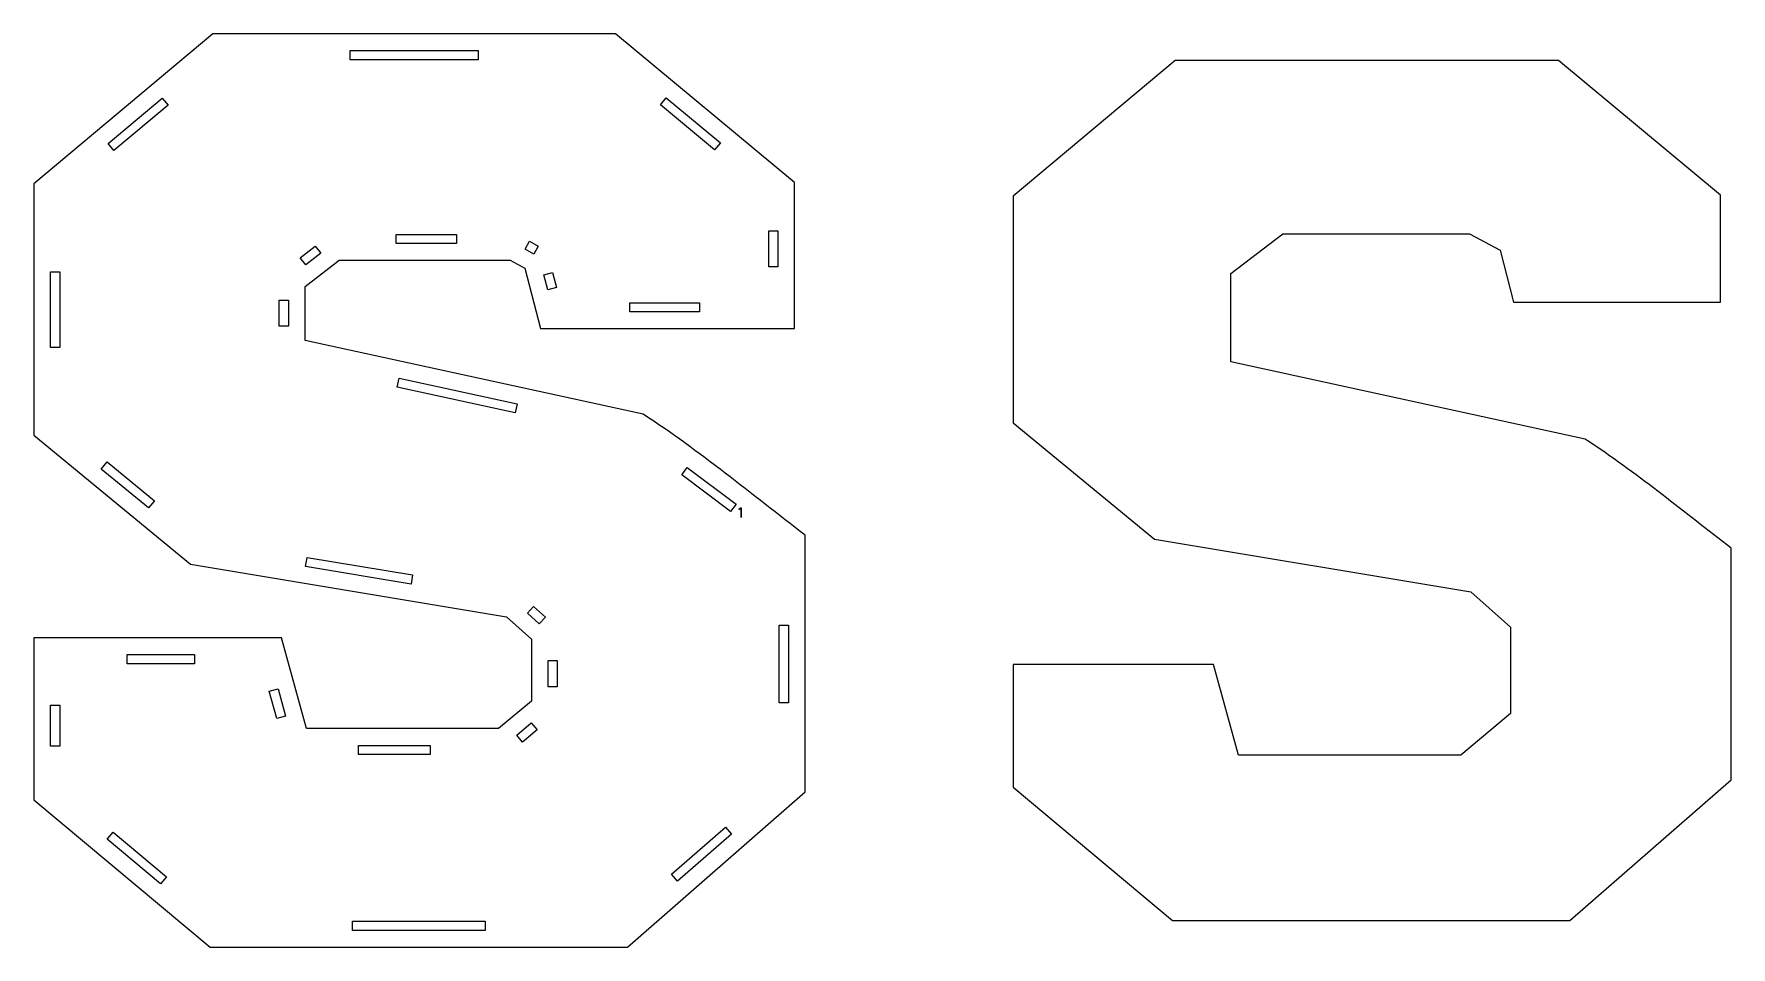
# Model space of a CAD drawing. Header units: centimetres. Extents: x -250 to 250, y -508 to 508.
# Drawn here: x 86.1 to 141.8, y -36.4 to -6.4 of the extents above; entities that cross this region are included whole.
import ezdxf

# ---------------------------------------------------------------- set-up
doc = ezdxf.new("R2010")
doc.units = ezdxf.units.CM
doc.header["$MEASUREMENT"] = 0
doc.layers.add('Capa 1', color=7, linetype='Continuous')

msp = doc.modelspace()

# ---------------------------------------------------------------- linework, layer by layer
at = {"layer": 'Capa 1', "color": 240, "lineweight": 9}
for points, knots in [([(111.4127, -22.82852), (111.4127, -22.82852), (111.4127, -31.2579), (111.4127, -31.2579), (111.4127, -31.2579), (105.57697, -36.35875), (105.57697, -36.35875), (105.57697, -36.35875), (91.87383, -36.35875), (91.87383, -36.35875), (91.87383, -36.35875), (86.08134, -31.51727), (86.08134, -31.51727), (86.08134, -31.51727), (86.08134, -26.20027), (86.08134, -26.20027), (86.08134, -26.20027), (94.20812, -26.20027), (94.20812, -26.20027), (94.20812, -26.20027), (95.02944, -29.18298), (95.02944, -29.18298), (95.02944, -29.18298), (101.34067, -29.18298), (101.34067, -29.18298), (101.34067, -29.18298), (102.42136, -28.2752), (102.42136, -28.2752), (102.42136, -28.2752), (102.42136, -26.2435), (102.42136, -26.2435), (102.42136, -26.2435), (101.60004, -25.50863), (101.60004, -25.50863), (101.60004, -25.50863), (91.22542, -23.77953), (91.22542, -23.77953), (91.22542, -23.77953), (86.08134, -19.54323), (86.08134, -19.54323), (86.08134, -19.54323), (86.08134, -11.28676), (86.08134, -11.28676), (86.08134, -11.28676), (91.96029, -6.35881), (91.96029, -6.35881), (91.96029, -6.35881), (105.18793, -6.35881), (105.18793, -6.35881), (105.18793, -6.35881), (111.06688, -11.24353), (111.06688, -11.24353), (111.06688, -11.24353), (111.06688, -16.04179), (111.06688, -16.04179), (111.06688, -16.04179), (102.72395, -16.04179), (102.72395, -16.04179), (102.72395, -16.04179), (102.20522, -14.05332), (102.20522, -14.05332), (102.20522, -14.05332), (101.72972, -13.79396), (101.72972, -13.79396), (101.72972, -13.79396), (96.11013, -13.79396), (96.11013, -13.79396), (96.11013, -13.79396), (94.98622, -14.65851), (94.98622, -14.65851), (94.98622, -14.65851), (94.98622, -16.43084), (94.98622, -16.43084), (94.98622, -16.43084), (106.0957, -18.85158), (106.0957, -18.85158), (107.94977, -20.06632), (109.65223, -21.47628), (111.4127, -22.82852)], [0, 0, 0, 0, 0.03846154, 0.03846154, 0.03846154, 0.07692308, 0.07692308, 0.07692308, 0.11538462, 0.11538462, 0.11538462, 0.15384615, 0.15384615, 0.15384615, 0.19230769, 0.19230769, 0.19230769, 0.23076923, 0.23076923, 0.23076923, 0.26923077, 0.26923077, 0.26923077, 0.30769231, 0.30769231, 0.30769231, 0.34615385, 0.34615385, 0.34615385, 0.38461538, 0.38461538, 0.38461538, 0.42307692, 0.42307692, 0.42307692, 0.46153846, 0.46153846, 0.46153846, 0.5, 0.5, 0.5, 0.53846154, 0.53846154, 0.53846154, 0.57692308, 0.57692308, 0.57692308, 0.61538462, 0.61538462, 0.61538462, 0.65384615, 0.65384615, 0.65384615, 0.69230769, 0.69230769, 0.69230769, 0.73076923, 0.73076923, 0.73076923, 0.76923077, 0.76923077, 0.76923077, 0.80769231, 0.80769231, 0.80769231, 0.84615385, 0.84615385, 0.84615385, 0.88461538, 0.88461538, 0.88461538, 0.92307692, 0.92307692, 0.92307692, 0.96153846, 0.96153846, 0.96153846, 1, 1, 1, 1]), ([(96.47306, -7.20734), (96.47306, -7.20734), (100.67724, -7.20734), (100.67724, -7.20734), (100.67724, -7.20734), (100.67724, -6.90734), (100.67724, -6.90734), (100.67724, -6.90734), (96.47306, -6.90734), (96.47306, -6.90734), (96.47306, -6.90734), (96.47306, -7.20734), (96.47306, -7.20734)], [0, 0, 0, 0, 0.25, 0.25, 0.25, 0.5, 0.5, 0.5, 0.75, 0.75, 0.75, 1, 1, 1, 1]), ([(88.70954, -10.19091), (88.70954, -10.19091), (90.48922, -8.69913), (90.48922, -8.69913), (90.48922, -8.69913), (90.2965, -8.46922), (90.2965, -8.46922), (90.2965, -8.46922), (88.51682, -9.961), (88.51682, -9.961), (88.51682, -9.961), (88.70954, -10.19091), (88.70954, -10.19091)], [0, 0, 0, 0, 0.25, 0.25, 0.25, 0.5, 0.5, 0.5, 0.75, 0.75, 0.75, 1, 1, 1, 1]), ([(106.66039, -8.68546), (106.66039, -8.68546), (108.43937, -10.16359), (108.43937, -10.16359), (108.43937, -10.16359), (108.63109, -9.93284), (108.63109, -9.93284), (108.63109, -9.93284), (106.85211, -8.45472), (106.85211, -8.45472), (106.85211, -8.45472), (106.66039, -8.68546), (106.66039, -8.68546)], [0, 0, 0, 0, 0.25, 0.25, 0.25, 0.5, 0.5, 0.5, 0.75, 0.75, 0.75, 1, 1, 1, 1]), ([(95.32308, -13.32886), (95.32308, -13.32886), (94.82462, -13.71228), (94.82462, -13.71228), (94.82462, -13.71228), (95.00753, -13.95007), (95.00753, -13.95007), (95.00753, -13.95007), (95.50599, -13.56664), (95.50599, -13.56664), (95.50599, -13.56664), (95.32308, -13.32886), (95.32308, -13.32886)], [0, 0, 0, 0, 0.25, 0.25, 0.25, 0.5, 0.5, 0.5, 0.75, 0.75, 0.75, 1, 1, 1, 1]), ([(99.96554, -12.94543), (99.96554, -12.94543), (97.98499, -12.94543), (97.98499, -12.94543), (97.98499, -12.94543), (97.98499, -13.24543), (97.98499, -13.24543), (97.98499, -13.24543), (99.96554, -13.24543), (99.96554, -13.24543), (99.96554, -13.24543), (99.96554, -12.94543), (99.96554, -12.94543)], [0, 0, 0, 0, 0.25, 0.25, 0.25, 0.5, 0.5, 0.5, 0.75, 0.75, 0.75, 1, 1, 1, 1]), ([(102.6465, -13.32747), (102.6465, -13.32747), (102.35935, -13.17085), (102.35935, -13.17085), (102.35935, -13.17085), (102.2157, -13.43422), (102.2157, -13.43422), (102.2157, -13.43422), (102.50285, -13.59084), (102.50285, -13.59084), (102.50285, -13.59084), (102.6465, -13.32747), (102.6465, -13.32747)], [0, 0, 0, 0, 0.25, 0.25, 0.25, 0.5, 0.5, 0.5, 0.75, 0.75, 0.75, 1, 1, 1, 1]), ([(110.21835, -12.82556), (110.21835, -12.82556), (110.21835, -14.00941), (110.21835, -14.00941), (110.21835, -14.00941), (110.51835, -14.00941), (110.51835, -14.00941), (110.51835, -14.00941), (110.51835, -12.82556), (110.51835, -12.82556), (110.51835, -12.82556), (110.21835, -12.82556), (110.21835, -12.82556)], [0, 0, 0, 0, 0.25, 0.25, 0.25, 0.5, 0.5, 0.5, 0.75, 0.75, 0.75, 1, 1, 1, 1]), ([(86.92987, -16.65609), (86.92987, -16.65609), (86.92987, -14.1694), (86.92987, -14.1694), (86.92987, -14.1694), (86.62987, -14.1694), (86.62987, -14.1694), (86.62987, -14.1694), (86.62987, -16.65609), (86.62987, -16.65609), (86.62987, -16.65609), (86.92987, -16.65609), (86.92987, -16.65609)], [0, 0, 0, 0, 0.25, 0.25, 0.25, 0.5, 0.5, 0.5, 0.75, 0.75, 0.75, 1, 1, 1, 1]), ([(103.24929, -14.69404), (103.24929, -14.69404), (103.11906, -14.19482), (103.11906, -14.19482), (103.11906, -14.19482), (102.82877, -14.27055), (102.82877, -14.27055), (102.82877, -14.27055), (102.959, -14.76977), (102.959, -14.76977), (102.959, -14.76977), (103.24929, -14.69404), (103.24929, -14.69404)], [0, 0, 0, 0, 0.25, 0.25, 0.25, 0.5, 0.5, 0.5, 0.75, 0.75, 0.75, 1, 1, 1, 1]), ([(94.13769, -15.10088), (94.13769, -15.10088), (94.13769, -15.96108), (94.13769, -15.96108), (94.13769, -15.96108), (94.43769, -15.96108), (94.43769, -15.96108), (94.43769, -15.96108), (94.43769, -15.10088), (94.43769, -15.10088), (94.43769, -15.10088), (94.13769, -15.10088), (94.13769, -15.10088)], [0, 0, 0, 0, 0.25, 0.25, 0.25, 0.5, 0.5, 0.5, 0.75, 0.75, 0.75, 1, 1, 1, 1]), ([(107.93874, -15.19326), (107.93874, -15.19326), (105.65913, -15.19326), (105.65913, -15.19326), (105.65913, -15.19326), (105.65913, -15.49326), (105.65913, -15.49326), (105.65913, -15.49326), (107.93874, -15.49326), (107.93874, -15.49326), (107.93874, -15.49326), (107.93874, -15.19326), (107.93874, -15.19326)], [0, 0, 0, 0, 0.25, 0.25, 0.25, 0.5, 0.5, 0.5, 0.75, 0.75, 0.75, 1, 1, 1, 1]), ([(98.01203, -17.9586), (98.01203, -17.9586), (101.88638, -18.80282), (101.88638, -18.80282), (101.88638, -18.80282), (101.95025, -18.50969), (101.95025, -18.50969), (101.95025, -18.50969), (98.0759, -17.66548), (98.0759, -17.66548), (98.0759, -17.66548), (98.01203, -17.9586), (98.01203, -17.9586)], [0, 0, 0, 0, 0.25, 0.25, 0.25, 0.5, 0.5, 0.5, 0.75, 0.75, 0.75, 1, 1, 1, 1]), ([(90.03614, -21.70089), (90.03614, -21.70089), (88.483, -20.42184), (88.483, -20.42184), (88.483, -20.42184), (88.29229, -20.65342), (88.29229, -20.65342), (88.29229, -20.65342), (89.84542, -21.93247), (89.84542, -21.93247), (89.84542, -21.93247), (90.03614, -21.70089), (90.03614, -21.70089)], [0, 0, 0, 0, 0.25, 0.25, 0.25, 0.5, 0.5, 0.5, 0.75, 0.75, 0.75, 1, 1, 1, 1]), ([(107.36187, -20.84654), (107.36187, -20.84654), (108.96302, -22.04605), (108.96302, -22.04605), (108.96302, -22.04605), (109.14289, -21.80595), (109.14289, -21.80595), (109.14289, -21.80595), (107.54174, -20.60644), (107.54174, -20.60644), (107.54174, -20.60644), (107.36187, -20.84654), (107.36187, -20.84654)], [0, 0, 0, 0, 0.25, 0.25, 0.25, 0.5, 0.5, 0.5, 0.75, 0.75, 0.75, 1, 1, 1, 1]), ([(98.518, -24.13473), (98.518, -24.13473), (95.05364, -23.55733), (95.05364, -23.55733), (95.05364, -23.55733), (95.00432, -23.85325), (95.00432, -23.85325), (95.00432, -23.85325), (98.46868, -24.43064), (98.46868, -24.43064), (98.46868, -24.43064), (98.518, -24.13473), (98.518, -24.13473)], [0, 0, 0, 0, 0.25, 0.25, 0.25, 0.5, 0.5, 0.5, 0.75, 0.75, 0.75, 1, 1, 1, 1]), ([(102.8806, -25.51581), (102.8806, -25.51581), (102.49132, -25.1675), (102.49132, -25.1675), (102.49132, -25.1675), (102.29128, -25.39107), (102.29128, -25.39107), (102.29128, -25.39107), (102.68056, -25.73938), (102.68056, -25.73938), (102.68056, -25.73938), (102.8806, -25.51581), (102.8806, -25.51581)], [0, 0, 0, 0, 0.25, 0.25, 0.25, 0.5, 0.5, 0.5, 0.75, 0.75, 0.75, 1, 1, 1, 1]), ([(110.56417, -25.78791), (110.56417, -25.78791), (110.56417, -28.33025), (110.56417, -28.33025), (110.56417, -28.33025), (110.86417, -28.33025), (110.86417, -28.33025), (110.86417, -28.33025), (110.86417, -25.78791), (110.86417, -25.78791), (110.86417, -25.78791), (110.56417, -25.78791), (110.56417, -25.78791)], [0, 0, 0, 0, 0.25, 0.25, 0.25, 0.5, 0.5, 0.5, 0.75, 0.75, 0.75, 1, 1, 1, 1]), ([(89.14047, -27.0488), (89.14047, -27.0488), (91.35106, -27.0488), (91.35106, -27.0488), (91.35106, -27.0488), (91.35106, -26.7488), (91.35106, -26.7488), (91.35106, -26.7488), (89.14047, -26.7488), (89.14047, -26.7488), (89.14047, -26.7488), (89.14047, -27.0488), (89.14047, -27.0488)], [0, 0, 0, 0, 0.25, 0.25, 0.25, 0.5, 0.5, 0.5, 0.75, 0.75, 0.75, 1, 1, 1, 1]), ([(103.26989, -27.80963), (103.26989, -27.80963), (103.26989, -26.94866), (103.26989, -26.94866), (103.26989, -26.94866), (102.96989, -26.94866), (102.96989, -26.94866), (102.96989, -26.94866), (102.96989, -27.80963), (102.96989, -27.80963), (102.96989, -27.80963), (103.26989, -27.80963), (103.26989, -27.80963)], [0, 0, 0, 0, 0.25, 0.25, 0.25, 0.5, 0.5, 0.5, 0.75, 0.75, 0.75, 1, 1, 1, 1]), ([(93.80984, -27.95008), (93.80984, -27.95008), (94.05802, -28.85137), (94.05802, -28.85137), (94.05802, -28.85137), (94.34725, -28.77173), (94.34725, -28.77173), (94.34725, -28.77173), (94.09907, -27.87044), (94.09907, -27.87044), (94.09907, -27.87044), (93.80984, -27.95008), (93.80984, -27.95008)], [0, 0, 0, 0, 0.25, 0.25, 0.25, 0.5, 0.5, 0.5, 0.75, 0.75, 0.75, 1, 1, 1, 1]), ([(86.92987, -29.76333), (86.92987, -29.76333), (86.92987, -28.40607), (86.92987, -28.40607), (86.92987, -28.40607), (86.62987, -28.40607), (86.62987, -28.40607), (86.62987, -28.40607), (86.62987, -29.76333), (86.62987, -29.76333), (86.62987, -29.76333), (86.92987, -29.76333), (86.92987, -29.76333)], [0, 0, 0, 0, 0.25, 0.25, 0.25, 0.5, 0.5, 0.5, 0.75, 0.75, 0.75, 1, 1, 1, 1]), ([(102.13117, -29.62712), (102.13117, -29.62712), (102.61259, -29.22274), (102.61259, -29.22274), (102.61259, -29.22274), (102.41963, -28.99302), (102.41963, -28.99302), (102.41963, -28.99302), (101.93822, -29.39741), (101.93822, -29.39741), (101.93822, -29.39741), (102.13117, -29.62712), (102.13117, -29.62712)], [0, 0, 0, 0, 0.25, 0.25, 0.25, 0.5, 0.5, 0.5, 0.75, 0.75, 0.75, 1, 1, 1, 1]), ([(96.74092, -30.03151), (96.74092, -30.03151), (99.09886, -30.03151), (99.09886, -30.03151), (99.09886, -30.03151), (99.09886, -29.73151), (99.09886, -29.73151), (99.09886, -29.73151), (96.74092, -29.73151), (96.74092, -29.73151), (96.74092, -29.73151), (96.74092, -30.03151), (96.74092, -30.03151)], [0, 0, 0, 0, 0.25, 0.25, 0.25, 0.5, 0.5, 0.5, 0.75, 0.75, 0.75, 1, 1, 1, 1]), ([(90.43112, -34.04701), (90.43112, -34.04701), (88.68049, -32.58381), (88.68049, -32.58381), (88.68049, -32.58381), (88.4881, -32.81399), (88.4881, -32.81399), (88.4881, -32.81399), (90.23872, -34.2772), (90.23872, -34.2772), (90.23872, -34.2772), (90.43112, -34.04701), (90.43112, -34.04701)], [0, 0, 0, 0, 0.25, 0.25, 0.25, 0.5, 0.5, 0.5, 0.75, 0.75, 0.75, 1, 1, 1, 1]), ([(108.79558, -32.41847), (108.79558, -32.41847), (107.02699, -33.96435), (107.02699, -33.96435), (107.02699, -33.96435), (107.22442, -34.19022), (107.22442, -34.19022), (107.22442, -34.19022), (108.99301, -32.64435), (108.99301, -32.64435), (108.99301, -32.64435), (108.79558, -32.41847), (108.79558, -32.41847)], [0, 0, 0, 0, 0.25, 0.25, 0.25, 0.5, 0.5, 0.5, 0.75, 0.75, 0.75, 1, 1, 1, 1]), ([(100.89951, -35.51022), (100.89951, -35.51022), (96.54063, -35.51022), (96.54063, -35.51022), (96.54063, -35.51022), (96.54063, -35.81022), (96.54063, -35.81022), (96.54063, -35.81022), (100.89951, -35.81022), (100.89951, -35.81022), (100.89951, -35.81022), (100.89951, -35.51022), (100.89951, -35.51022)], [0, 0, 0, 0, 0.25, 0.25, 0.25, 0.5, 0.5, 0.5, 0.75, 0.75, 0.75, 1, 1, 1, 1])]:
    msp.add_open_spline(points, degree=3, knots=knots, dxfattribs=at)
at = {"layer": 'Capa 1', "color": 114, "lineweight": 9}
for points, knots in [([(125.65315, -30.05577), (125.65315, -30.05577), (132.94726, -30.05577), (132.94726, -30.05577), (132.94726, -30.05577), (134.58281, -28.68191), (134.58281, -28.68191), (134.58281, -28.68191), (134.58281, -25.85326), (134.58281, -25.85326), (134.58281, -25.85326), (133.28197, -24.68935), (133.28197, -24.68935), (133.28197, -24.68935), (122.88833, -22.95707), (122.88833, -22.95707), (122.88833, -22.95707), (118.24279, -19.13134), (118.24279, -19.13134), (118.24279, -19.13134), (118.24279, -11.69401), (118.24279, -11.69401), (118.24279, -11.69401), (123.56637, -7.2316), (123.56637, -7.2316), (123.56637, -7.2316), (136.16131, -7.2316), (136.16131, -7.2316), (136.16131, -7.2316), (141.48275, -11.6531), (141.48275, -11.6531), (141.48275, -11.6531), (141.48275, -15.169), (141.48275, -15.169), (141.48275, -15.169), (134.68692, -15.169), (134.68692, -15.169), (134.68692, -15.169), (134.24314, -13.46782), (134.24314, -13.46782), (134.24314, -13.46782), (133.24093, -12.92117), (133.24093, -12.92117), (133.24093, -12.92117), (127.10193, -12.92117), (127.10193, -12.92117), (127.10193, -12.92117), (125.40209, -14.22875), (125.40209, -14.22875), (125.40209, -14.22875), (125.40209, -17.13393), (125.40209, -17.13393), (125.40209, -17.13393), (137.04003, -19.66982), (137.04003, -19.66982), (137.04003, -19.66982), (137.10288, -19.71171), (137.10288, -19.71171), (138.68888, -20.76866), (140.17078, -21.96876), (141.67408, -23.13751), (141.67408, -23.13751), (141.82857, -23.25762), (141.82857, -23.25762), (141.82857, -23.25762), (141.82857, -30.86157), (141.82857, -30.86157), (141.82857, -30.86157), (136.53795, -35.48596), (136.53795, -35.48596), (136.53795, -35.48596), (123.47921, -35.48596), (123.47921, -35.48596), (123.47921, -35.48596), (118.24279, -31.10925), (118.24279, -31.10925), (118.24279, -31.10925), (118.24279, -27.07306), (118.24279, -27.07306), (118.24279, -27.07306), (124.83183, -27.07306), (124.83183, -27.07306), (124.83183, -27.07306), (125.65315, -30.05577), (125.65315, -30.05577)], [0, 0, 0, 0, 0.03571429, 0.03571429, 0.03571429, 0.07142857, 0.07142857, 0.07142857, 0.10714286, 0.10714286, 0.10714286, 0.14285714, 0.14285714, 0.14285714, 0.17857143, 0.17857143, 0.17857143, 0.21428571, 0.21428571, 0.21428571, 0.25, 0.25, 0.25, 0.28571429, 0.28571429, 0.28571429, 0.32142857, 0.32142857, 0.32142857, 0.35714286, 0.35714286, 0.35714286, 0.39285714, 0.39285714, 0.39285714, 0.42857143, 0.42857143, 0.42857143, 0.46428571, 0.46428571, 0.46428571, 0.5, 0.5, 0.5, 0.53571429, 0.53571429, 0.53571429, 0.57142857, 0.57142857, 0.57142857, 0.60714286, 0.60714286, 0.60714286, 0.64285714, 0.64285714, 0.64285714, 0.67857143, 0.67857143, 0.67857143, 0.71428571, 0.71428571, 0.71428571, 0.75, 0.75, 0.75, 0.78571429, 0.78571429, 0.78571429, 0.82142857, 0.82142857, 0.82142857, 0.85714286, 0.85714286, 0.85714286, 0.89285714, 0.89285714, 0.89285714, 0.92857143, 0.92857143, 0.92857143, 0.96428571, 0.96428571, 0.96428571, 1, 1, 1, 1]), ([(109.31601, -21.92779), (109.31601, -21.92779), (109.23988, -21.98053), (109.23988, -21.98053), (109.23988, -21.98053), (109.31601, -21.92779), (109.31601, -21.92779), (109.31601, -21.92779), (109.31601, -22.24469), (109.31601, -22.24469), (109.31601, -22.24469), (109.31601, -21.92779), (109.31601, -21.92779)], [0, 0, 0, 0, 0.25, 0.25, 0.25, 0.5, 0.5, 0.5, 0.75, 0.75, 0.75, 1, 1, 1, 1])]:
    msp.add_open_spline(points, degree=3, knots=knots, dxfattribs=at)

doc.saveas('drawing.dxf')
